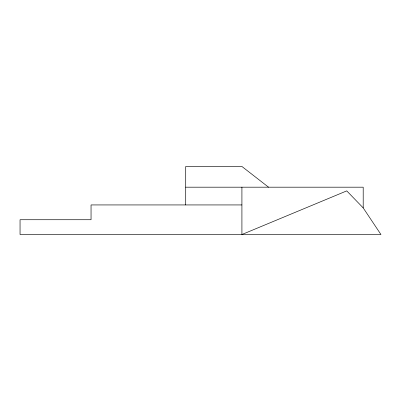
<?xml version="1.0" encoding="UTF-8"?>
<svg xmlns="http://www.w3.org/2000/svg" width="401" height="401" viewBox="0 0 401 401"><rect width="100%" height="100%" fill="white"/><g stroke="black" fill="none" stroke-linecap="round" stroke-linejoin="round"><path stroke-width="0.6" d="M185.708 187.187L363.201 187.187L363.201 207.893L380.95 234.52L20.05 234.52L20.05 219.728L91.047 219.728L91.047 204.936L241.913 204.936M268.54 187.187L241.913 166.48L185.708 166.48L185.708 204.936M363.201 207.893L346.745 190.886L241.913 234.52L241.913 187.187"/></g></svg>
